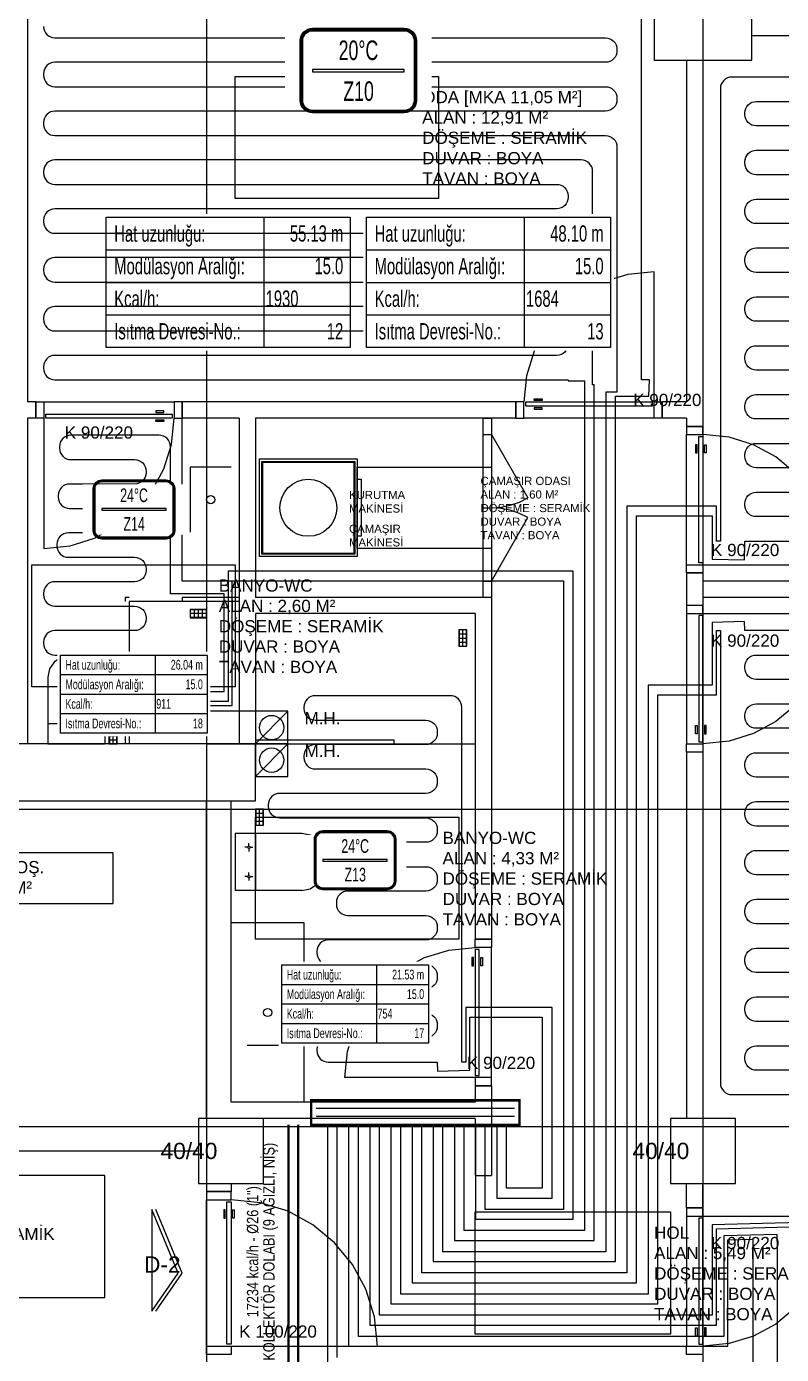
# Model space of a CAD drawing. Header units: centimetres. Extents: x -1224 to 8120, y -5771 to -1283.
# Drawn here: x -115 to 349, y -2508 to -1693 of the extents above; entities that cross this region are included whole.
import ezdxf
from ezdxf.enums import TextEntityAlignment as Align

# ---------------------------------------------------------------- set-up
doc = ezdxf.new("R2010")
doc.units = ezdxf.units.CM
for name, color, linetype in [('ROTAS-ISITMA-CAP', 41, 'Continuous'), ('ROTAS-ISITMA-DONUS-BORU', 30, 'Continuous'), ('ROTAS-ISITMA-ETIKET', 2, 'Continuous'), ('ROTAS-ISITMA-GIDIS-BORU', 10, 'Continuous'), ('ROTAS-ISITMA-KOLLEKTOR', 4, 'Continuous'), ('ROTAS-ISITMA-MAHAL-ETIKET', 2, 'Continuous'), ('ROTAS-ISITMA-PEX', 1, 'Continuous'), ('ROTAS-ISITMA-YAZI', 7, 'Continuous'), ('ROTAS-MIMARI', 8, 'Continuous'), ('ROTAS-MIMARI-KOLON', 8, 'Continuous'), ('ROTAS-MIMARI-YAZI', 8, 'Continuous')]:
    doc.layers.add(name, color=color, linetype=linetype)
doc.styles.add('ROTAS-YAZI', font='arial.ttf')

# ---------------------------------------------------------------- blocks, each defined once
blk = doc.blocks.new('ROTAS-YI-ETIKET')
at = {"color": 2}
for p, q in [((96.87, 0), (96.87, -80)), ((0, -20), (150, -20)), ((0, -40), (150, -40)), ((0, -60), (150, -60))]:
    blk.add_line(p, q, dxfattribs=at)
at = {"color": 2, "extrusion": (0, 0, -1)}
blk.add_lwpolyline([(-150, 0), (-150, -80), (0, -80), (0, 0)], close=True, dxfattribs=at)
at = {"color": 2, "style": 'ROTAS-YAZI', "width": 0.65}
for s, p in [('Hat uzunluğu:', (5, -10)), ('Modülasyon Aralığı:', (5, -30)), ('Kcal/h:', (5, -50)), ('Isıtma Devresi-No.:', (5, -70))]:
    blk.add_text(s, height=10, dxfattribs=at).set_placement(p, align=Align.MIDDLE_LEFT)
at = {"color": 2, "style": 'ROTAS-YAZI', "width": 0.65, "flags": 1}
for tag in ['ALAN', 'NO', 'DERECE', 'BORU', 'MAHAL']:
    blk.add_attdef(tag, (0, 0), '', height=5, dxfattribs=at)
at = {"color": 2, "style": 'ROTAS-YAZI', "width": 0.65}
for tag, p in [('UZ', (145.7, -14.93)), ('AR', (145.7, -34.94)), ('NO1', (145.7, -75.02))]:
    blk.add_attdef(tag, text='', height=10, dxfattribs=at).set_placement(p, align=Align.RIGHT)
blk.add_attdef('YER', (98.01, -54.93), '', height=10, dxfattribs=at)
blk = doc.blocks.new('ROTAS-YI-MAHAL')
at = {"color": 2, "extrusion": (0, 0, -1)}
for points in [[(35.71, -18.44), (35.71, 18.44, 0.414214), (28.21, 25.94), (-28.21, 25.94, 0.414214), (-35.71, 18.44), (-35.71, -18.44, 0.414214), (-28.21, -25.94), (28.21, -25.94, 0.414214)], [(34.21, -18.44), (34.21, 18.44, 0.414214), (28.21, 24.44), (-28.21, 24.44, 0.414214), (-34.21, 18.44), (-34.21, -18.44, 0.414214), (-28.21, -24.44), (28.21, -24.44, 0.414214)]]:
    blk.add_lwpolyline(points, format="xyb", close=True, dxfattribs=at)
at = {"color": 4, "extrusion": (0, 0, -1)}
for points in [[(35.21, -18.44), (35.21, 18.44, 0.414214), (28.21, 25.44), (-28.21, 25.44, 0.414214), (-35.21, 18.44), (-35.21, -18.44, 0.414214), (-28.21, -25.44), (28.21, -25.44, 0.414214)], [(34.71, -18.44), (34.71, 18.44, 0.414214), (28.21, 24.94), (-28.21, 24.94, 0.414214), (-34.71, 18.44), (-34.71, -18.44, 0.414214), (-28.21, -24.94), (28.21, -24.94, 0.414214)]]:
    blk.add_lwpolyline(points, format="xyb", close=True, dxfattribs=at)
at = {"color": 2, "extrusion": (0, 0, -1)}
blk.add_lwpolyline([(28.21, -0.75), (-28.21, -0.75), (-28.21, 0.75), (28.21, 0.75)], close=True, dxfattribs=at)
at = {"color": 4, "style": 'ROTAS-YAZI', "width": 0.65}
blk.add_attdef('DERECE', (-12.12, 6.47), '', height=12, dxfattribs=at)
at = {"color": 2, "style": 'ROTAS-YAZI', "width": 0.65, "flags": 1}
for tag in ['ALAN', 'MAHAL']:
    blk.add_attdef(tag, (0, 0), '', height=5, dxfattribs=at)
at = {"color": 1, "style": 'ROTAS-YAZI', "width": 0.65}
blk.add_attdef('NO', (-9.26, -18.64), '', height=12, dxfattribs=at)

msp = doc.modelspace()

# ---------------------------------------------------------------- linework, layer by layer
at = {"layer": 'ROTAS-ISITMA-DONUS-BORU', "const_width": 1.5}
msp.add_lwpolyline([(46, -2883), (46, -2367)], dxfattribs=at)
at = {"layer": 'ROTAS-ISITMA-GIDIS-BORU', "const_width": 1.5}
msp.add_lwpolyline([(52, -2883), (52, -2367)], dxfattribs=at)
at = {"layer": 'ROTAS-ISITMA-KOLLEKTOR'}
for p, q in [((185, -2357), (63, -2357)), ((185, -2362), (63, -2362))]:
    msp.add_line(p, q, dxfattribs=at)
at = {"layer": 'ROTAS-ISITMA-KOLLEKTOR', "const_width": 1.5}
msp.add_lwpolyline([(188, -2367), (60, -2367), (60, -2352), (188, -2352)], close=True, dxfattribs=at)
at = {"layer": 'ROTAS-ISITMA-PEX'}
for points in [[(135, -2367), (135, -2451), (247, -2451), (247, -1923), (247, -1919.5), (267.56, -1919.5), (267.82, -1909.56), (262.92, -1909.44), (262.92, -1631.44, 0.414214)], [(-104.5, -1692.44, 0.414214), (-97.5, -1699.44), (240.92, -1699.44, -0.414214), (247.92, -1706.44), (247.92, -1707.44, -0.414214), (240.92, -1714.44), (-97.5, -1714.44, 0.414214), (-104.5, -1721.44), (-104.5, -1722.44, 0.414214), (-97.5, -1729.44), (240.92, -1729.44, -0.414214), (247.92, -1736.44), (247.92, -1737.44, -0.414214), (240.92, -1744.44), (-97.5, -1744.44, 0.414214), (-104.5, -1751.44), (-104.5, -1752.44, 0.414214), (-97.5, -1759.44), (240.92, -1759.44, -0.414214), (247.92, -1766.44), (247.92, -1909.44), (247.92, -1917), (241, -1917), (241, -1923), (241, -2445), (141, -2445), (141, -2367)], [(579.5, -1723.5), (318.5, -1723.5, 0.414214), (311.5, -1730.5), (311.5, -2008.5), (309, -2008.5), (309, -1987), (301, -1987), (254, -1987), (254, -2458), (128, -2458), (128, -2367)], [(595.5, -1753.5), (333.5, -1753.5, -0.414214), (326.5, -1746.5), (326.5, -1745.5, -0.414214), (333.5, -1738.5), (579.5, -1738.5, 0.414214)], [(595.5, -1783.5), (333.5, -1783.5, -0.414214), (326.5, -1776.5), (326.5, -1775.5, -0.414214), (333.5, -1768.5), (595.5, -1768.5, 0.414214)], [(595.5, -1813.5), (333.5, -1813.5, -0.414214), (326.5, -1806.5), (326.5, -1805.5, -0.414214), (333.5, -1798.5), (595.5, -1798.5, 0.414214)], [(595.5, -1843.5), (333.5, -1843.5, -0.414214), (326.5, -1836.5), (326.5, -1835.5, -0.414214), (333.5, -1828.5), (595.5, -1828.5, 0.414214)], [(595.5, -1873.5), (333.5, -1873.5, -0.414214), (326.5, -1866.5), (326.5, -1865.5, -0.414214), (333.5, -1858.5), (595.5, -1858.5, 0.414214)], [(595.5, -1903.5), (333.5, -1903.5, -0.414214), (326.5, -1896.5), (326.5, -1895.5, -0.414214), (333.5, -1888.5), (595.5, -1888.5, 0.414214)], [(595.5, -1933.5), (333.5, -1933.5, -0.414214), (326.5, -1926.5), (326.5, -1925.5, -0.414214), (333.5, -1918.5), (595.5, -1918.5, 0.414214)], [(595.5, -1963.5), (333.5, -1963.5, -0.414214), (326.5, -1956.5), (326.5, -1955.5, -0.414214), (333.5, -1948.5), (595.5, -1948.5, 0.414214)], [(595.5, -1993.5), (333.5, -1993.5, -0.414214), (326.5, -1986.5), (326.5, -1985.5, -0.414214), (333.5, -1978.5), (595.5, -1978.5, 0.414214)], [(122, -2367), (122, -2464), (260, -2464), (260, -1993), (301, -1993), (306.5, -1993), (306.5, -2019.56), (326.2, -2020.07), (326.5, -2008.5), (595.5, -2008.5, 0.414214)], [(109, -2367), (109, -2477), (273, -2477), (273, -2103), (301, -2103), (309, -2103), (309, -2063.52), (311.5, -2063.52), (311.5, -2341.52, 0.414214), (318.5, -2348.52), (595.5, -2348.52, 0.414214)], [(594.69, -2093.52), (333.5, -2093.52, -0.414214), (326.5, -2086.52), (326.5, -2085.52, -0.414214), (333.5, -2078.52), (595.5, -2078.52, 0.414214)], [(174, -2367), (174, -2412), (208, -2412), (208, -2295), (161, -2295), (155, -2295), (155, -2328.5), (152.5, -2328.5), (152.5, -2110.5, 0.414214), (145.5, -2103.5), (62.5, -2103.5, 0.414214), (55.5, -2110.5), (55.5, -2111.5, 0.414214), (62.5, -2118.5), (130.5, -2118.5, -0.414214), (137.5, -2125.5), (137.5, -2126.5, -0.414214), (130.5, -2133.5), (62.5, -2133.5, 0.414214), (55.5, -2140.5), (55.5, -2141.5, 0.414214), (62.5, -2148.5), (130.5, -2148.5, -0.414214), (137.5, -2155.5), (137.5, -2156.5, -0.414214), (130.5, -2163.5), (40.66, -2163.5, 0.414214), (33.66, -2170.5), (33.66, -2171.5, 0.414214), (40.66, -2178.5), (130.5, -2178.5, -0.414214), (137.5, -2185.5), (137.5, -2186.5, -0.414214), (130.5, -2193.5), (82.5, -2193.5, 0.414214), (75.5, -2200.5), (75.5, -2201.5, 0.414214), (82.5, -2208.5), (130.5, -2208.5, -0.414214), (137.5, -2215.5), (137.5, -2216.5, -0.414214), (130.5, -2223.5), (82.48, -2223.5, 0.414214), (75.48, -2230.5), (75.48, -2231.5, 0.414214), (82.48, -2238.5), (130.5, -2238.5, -0.414214), (137.5, -2245.5), (137.5, -2246.5, -0.414214), (130.5, -2253.5), (70.5, -2253.5, 0.414214), (63.5, -2260.5), (63.5, -2261.5, 0.414214), (70.5, -2268.5), (130.5, -2268.5, -0.414214), (137.5, -2275.5), (137.5, -2276.5, -0.414214), (130.5, -2283.5), (70.5, -2283.5, 0.414214), (63.5, -2290.5), (63.5, -2291.5, 0.414214), (70.5, -2298.5), (130.5, -2298.5, -0.414214), (137.5, -2305.5), (137.5, -2306.5, -0.414214), (130.5, -2313.5), (70.5, -2313.5, 0.414214), (63.5, -2320.5), (63.5, -2321.5, 0.414214), (70.5, -2328.5), (137.5, -2328.5), (137.64, -2334.07), (157.5, -2333.56), (157.5, -2301), (161, -2301), (202, -2301), (202, -2406), (180, -2406), (180, -2367)], [(589.5, -2123.52), (333.5, -2123.52, -0.414214), (326.5, -2116.52), (326.5, -2115.52, -0.414214), (333.5, -2108.52), (594.69, -2108.52, 0.414214)], [(589.5, -2153.52), (333.5, -2153.52, -0.414214), (326.5, -2146.52), (326.5, -2145.52, -0.414214), (333.5, -2138.52), (589.5, -2138.52, 0.414214)], [(589.5, -2183.52), (333.5, -2183.52, -0.414214), (326.5, -2176.52), (326.5, -2175.52, -0.414214), (333.5, -2168.52), (589.5, -2168.52, 0.414214)], [(589.5, -2213.52), (333.5, -2213.52, -0.414214), (326.5, -2206.52), (326.5, -2205.52, -0.414214), (333.5, -2198.52), (589.5, -2198.52, 0.414214)], [(589.5, -2243.52), (333.5, -2243.52, -0.414214), (326.5, -2236.52), (326.5, -2235.52, -0.414214), (333.5, -2228.52), (589.5, -2228.52, 0.414214)], [(589.66, -2273.52), (333.5, -2273.52, -0.414214), (326.5, -2266.52), (326.5, -2265.52, -0.414214), (333.5, -2258.52), (589.5, -2258.52, 0.414214)], [(595.5, -2303.52), (333.5, -2303.52, -0.414214), (326.5, -2296.52), (326.5, -2295.52, -0.414214), (333.5, -2288.52), (589.66, -2288.52, 0.414214)], [(595.5, -2333.52), (333.5, -2333.52, -0.414214), (326.5, -2326.52), (326.5, -2325.52, -0.414214), (333.5, -2318.52), (595.5, -2318.52, 0.414214)], [(83, -2367), (83, -2503), (301, -2503), (316, -2503), (316, -2437.7), (331.34, -2437.3), (331.5, -2443.5), (331.5, -2991.5, 0.414214), (338.5, -2998.5), (629.5, -2998.5, 0.414214)], [(353.5, -2743.5, -0.414214), (346.5, -2736.5), (346.5, -2443.5), (346.27, -2434.42), (313.5, -2435.26), (313.5, -2497), (301, -2497), (89, -2497), (89, -2367)]]:
    msp.add_lwpolyline(points, format="xyb", dxfattribs=at)
for points in [[(595.5, -2063.52), (326.5, -2063.52), (326.36, -2057.93), (306.5, -2058.44), (306.5, -2097), (301, -2097), (267, -2097), (267, -2471), (115, -2471), (115, -2367)], [(70, -2367), (70, -2516)], [(76, -2510), (76, -2367)], [(96, -2367), (96, -2490), (301, -2490), (309, -2490), (309, -2430.87), (361.14, -2429.54)], [(376.07, -2426.65), (306.5, -2428.44), (306.5, -2484), (301, -2484), (102, -2484), (102, -2367)]]:
    msp.add_lwpolyline(points, dxfattribs=at)
at = {"layer": 'ROTAS-MIMARI'}
for points in [[(-4.27, -1333.08), (-4.27, -3298.08)], [(300.73, -1333.08), (300.73, -3298.08)], [(-114.27, -1623.08), (-114.27, -1923.08)], [(330.73, -1698.08), (375.73, -1698.08)], [(290.73, -1713.08), (290.73, -1923.08)], [(300.73, -1713.08), (300.73, -1938.08)], [(138.23, -1723.08), (138.23, -1798.08), (13.23, -1798.08), (13.23, -1723.08), (138.23, -1723.08)], [(270.73, -1843.08), (254.61, -1844.71), (239.59, -1849.37), (226.01, -1856.75), (214.17, -1866.51), (204.4, -1878.35), (197.02, -1891.94), (192.36, -1906.96), (190.73, -1923.08)], [(270.73, -1923.08), (270.73, -1843.08)], [(-109.27, -1923.08), (-114.27, -1923.08)], [(-109.27, -1923.08), (-109.27, -1933.08)], [(-104.27, -1923.08), (-24.27, -1923.08)], [(185.73, -1923.08), (-19.27, -1923.08)], [(-19.27, -1923.08), (-19.27, -1933.08)], [(185.73, -1933.08), (185.73, -1923.08)], [(290.73, -1923.08), (275.73, -1923.08)], [(275.73, -1933.08), (275.73, -1923.08)], [(-114.27, -1933.08), (-114.27, -2133.08)], [(-109.27, -1933.08), (-114.27, -1933.08)], [(-104.27, -1933.08), (-104.27, -2013.08)], [(-104.27, -2013.08), (-88.14, -2011.46), (-73.13, -2006.8), (-59.54, -1999.42), (-47.7, -1989.65), (-37.93, -1977.81), (-30.55, -1964.22), (-25.89, -1949.21), (-24.27, -1933.08)], [(15.73, -2033.08), (-19.27, -2033.08), (-19.27, -1933.08)], [(15.73, -1933.08), (-19.27, -1933.08)], [(15.73, -1933.08), (15.73, -2133.08)], [(25.73, -1933.08), (25.73, -2043.08)], [(185.73, -1933.08), (25.73, -1933.08)], [(270.73, -1933.08), (190.73, -1933.08)], [(290.73, -1933.08), (275.73, -1933.08)], [(290.73, -1933.08), (290.73, -1938.08)], [(290.73, -1938.08), (300.73, -1938.08)], [(165.73, -1943.08), (170.73, -1943.08)], [(170.73, -1943.08), (193.23, -1982.05)], [(290.73, -2023.08), (290.73, -1943.08)], [(380.73, -2023.08), (379.11, -2006.96), (374.45, -1991.94), (367.07, -1978.35), (357.3, -1966.51), (345.46, -1956.75), (331.87, -1949.37), (316.86, -1944.71), (300.73, -1943.08)], [(10.73, -1963.08), (-14.27, -1963.08), (-14.27, -2003.08)], [(170.73, -1963.08), (170.73, -2013.08), (88.23, -2013.08), (88.23, -1963.08), (170.73, -1963.08)], [(88.23, -1970.58), (90.73, -1970.58), (90.73, -2005.58), (88.23, -2005.58)], [(165.73, -1988.08), (170.73, -1988.08)], [(170.73, -1988.08), (176.62, -1987.7), (182.38, -1986.55), (187.94, -1984.66), (193.23, -1982.05)], [(193.23, -1994.11), (187.94, -1991.5), (182.38, -1989.62), (176.62, -1988.47), (170.73, -1988.08)], [(170.73, -2033.08), (193.23, -1994.11)], [(13.23, -2023.08), (13.23, -2098.08), (-111.77, -2098.08), (-111.77, -2023.08), (13.23, -2023.08)], [(290.73, -2028.08), (290.73, -2048.08)], [(290.73, -2028.08), (300.73, -2028.08)], [(300.73, -2023.08), (380.73, -2023.08)], [(300.73, -2028.08), (300.73, -2033.08)], [(165.73, -2033.08), (170.73, -2033.08)], [(610.73, -2033.08), (300.73, -2033.08)], [(-51.77, -2043.08), (-54.27, -2043.08)], [(-54.27, -2043.08), (-54.27, -2045.58)], [(15.73, -2045.58), (-51.77, -2045.58)], [(-51.77, -2045.58), (-51.77, -2133.08)], [(15.73, -2043.08), (-19.27, -2043.08)], [(-19.27, -2043.08), (-19.27, -2045.58)], [(170.73, -2043.08), (25.73, -2043.08)], [(170.73, -2043.08), (170.73, -2253.08)], [(610.73, -2043.08), (300.73, -2043.08)], [(300.73, -2043.08), (300.73, -2048.08)], [(-4.27, -2050.83), (-14.27, -2050.83)], [(-4.27, -2053.08), (-14.27, -2053.08)], [(-11.77, -2055.33), (-11.77, -2050.83)], [(-9.27, -2055.33), (-9.27, -2050.83)], [(-6.77, -2055.33), (-6.77, -2050.83)], [(160.73, -2053.08), (25.73, -2053.08)], [(25.73, -2053.08), (25.73, -2133.08)], [(160.73, -2053.08), (160.73, -2253.08)], [(300.73, -2048.08), (290.73, -2048.08)], [(290.73, -2053.08), (290.73, -2133.08)], [(300.73, -2053.08), (380.73, -2053.08)], [(380.73, -2053.08), (379.11, -2069.21), (374.45, -2084.22), (367.07, -2097.81), (357.3, -2109.65), (345.46, -2119.42), (331.87, -2126.8), (316.86, -2131.46), (300.73, -2133.08)], [(-14.27, -2055.33), (-4.27, -2055.33)], [(150.98, -2063.08), (150.98, -2073.08)], [(153.23, -2073.08), (153.23, -2063.08)], [(155.48, -2073.08), (155.48, -2063.08)], [(150.98, -2065.58), (155.48, -2065.58)], [(150.98, -2068.08), (155.48, -2068.08)], [(150.98, -2070.58), (155.48, -2070.58)], [(-88.77, -2079.08), (-93.83, -2080.1), (-97.96, -2082.89), (-100.74, -2087.02), (-101.77, -2092.08)], [(-79.77, -2079.08), (-88.77, -2079.08)], [(-66.77, -2092.08), (-67.79, -2087.02), (-70.57, -2082.89), (-74.71, -2080.1), (-79.77, -2079.08)], [(-51.77, -2078.08), (-54.27, -2078.08)], [(-54.27, -2078.08), (-54.27, -2133.08)], [(-101.77, -2092.08), (-101.77, -2133.08)], [(-66.77, -2092.08), (-66.77, -2133.08)], [(45.73, -2113.08), (25.73, -2133.08)], [(25.73, -2113.08), (25.73, -2133.08)], [(-101.77, -2120.58), (-66.77, -2120.58)], [(-94.02, -2124.58), (-95.77, -2124.58)], [(-93.27, -2123.83), (-93.27, -2122.08)], [(-93.27, -2125.33), (-93.27, -2127.08)], [(-92.52, -2124.58), (-90.77, -2124.58)], [(-76.02, -2124.58), (-77.77, -2124.58)], [(-75.27, -2123.83), (-75.27, -2122.08)], [(-75.27, -2125.33), (-75.27, -2127.08)], [(-74.52, -2124.58), (-72.77, -2124.58)], [(-64.02, -2123.08), (-64.02, -2133.08)], [(-64.02, -2125.58), (-59.52, -2125.58)], [(-64.02, -2128.08), (-59.52, -2128.08)], [(-61.77, -2133.08), (-61.77, -2123.08)], [(-59.52, -2133.08), (-59.52, -2123.08)], [(-101.77, -2133.08), (-66.77, -2133.08)], [(-64.02, -2130.58), (-59.52, -2130.58)], [(25.73, -2130.58), (110.73, -2130.58)], [(45.73, -2133.08), (25.73, -2153.08)], [(25.73, -2133.08), (160.73, -2133.08)], [(110.73, -2130.58), (110.73, -2133.08)], [(290.73, -2138.08), (290.73, -2363.08)], [(300.73, -2138.08), (290.73, -2138.08)], [(300.73, -2138.08), (300.73, -2363.08)], [(-4.27, -2363.08), (-4.27, -2168.08)], [(10.73, -2353.08), (10.73, -2168.08)], [(-1174.27, -2173.08), (925.73, -2173.08)], [(25.98, -2173.08), (25.98, -2183.08)], [(25.98, -2175.58), (30.48, -2175.58)], [(28.23, -2183.08), (28.23, -2173.08)], [(30.48, -2183.08), (30.48, -2173.08)], [(150.73, -2178.08), (150.73, -2253.08), (25.73, -2253.08), (25.73, -2178.08), (150.73, -2178.08)], [(25.98, -2178.08), (30.48, -2178.08)], [(25.98, -2180.58), (30.48, -2180.58)], [(54.23, -2188.08), (13.23, -2188.08)], [(13.23, -2188.08), (13.23, -2223.08)], [(25.73, -2188.08), (25.73, -2223.08)], [(67.23, -2201.08), (66.21, -2196.02), (63.43, -2191.89), (59.29, -2189.1), (54.23, -2188.08)], [(20.98, -2196.58), (19.23, -2196.58)], [(21.73, -2195.83), (21.73, -2194.08)], [(21.73, -2197.33), (21.73, -2199.08)], [(22.48, -2196.58), (24.23, -2196.58)], [(67.23, -2210.08), (67.23, -2201.08)], [(54.23, -2223.08), (59.29, -2222.06), (63.43, -2219.27), (66.21, -2215.14), (67.23, -2210.08)], [(20.98, -2214.58), (19.23, -2214.58)], [(21.73, -2213.83), (21.73, -2212.08)], [(21.73, -2215.33), (21.73, -2217.08)], [(22.48, -2214.58), (24.23, -2214.58)], [(54.23, -2223.08), (13.23, -2223.08)], [(55.73, -2353.08), (55.73, -2243.08), (10.73, -2243.08)], [(80.73, -2338.08), (82.36, -2321.96), (87.02, -2306.94), (94.4, -2293.35), (104.17, -2281.51), (116.01, -2271.75), (129.59, -2264.37), (144.61, -2259.71), (160.73, -2258.08)], [(170.73, -2253.08), (160.73, -2253.08)], [(170.73, -2338.08), (170.73, -2258.08)], [(20.73, -2318.08), (45.73, -2318.08), (45.73, -2278.08)], [(160.73, -2338.08), (80.73, -2338.08)], [(170.73, -2343.08), (160.73, -2343.08)], [(160.73, -2343.08), (160.73, -2353.08)], [(170.73, -2343.08), (170.73, -2398.08)], [(160.73, -2353.08), (10.73, -2353.08)], [(160.73, -2363.08), (30.73, -2363.08)], [(160.73, -2363.08), (160.73, -2398.08)], [(-1174.27, -2368.08), (925.73, -2368.08)], [(-239.27, -2368.08), (-9.27, -2368.08)], [(-239.27, -2383.08), (-9.27, -2383.08)], [(-4.27, -2403.08), (-4.27, -2408.08)], [(10.73, -2403.08), (10.73, -2408.08)], [(160.73, -2398.08), (170.73, -2398.08)], [(290.73, -2418.08), (290.73, -2403.08)], [(300.73, -2418.08), (300.73, -2403.08)], [(-4.27, -2408.08), (10.73, -2408.08)], [(-4.27, -2503.08), (-4.27, -2413.08)], [(100.73, -2503.08), (98.91, -2484.94), (93.66, -2468.05), (85.36, -2452.76), (74.37, -2439.44), (61.05, -2428.45), (45.77, -2420.16), (28.87, -2414.91), (10.73, -2413.08)], [(-38.02, -2419.02), (-38.02, -2481.52), (-21.77, -2458.08), (-38.02, -2419.02)], [(-35.52, -2481.52), (-19.27, -2458.08), (-35.52, -2419.02)], [(280.73, -2420.58), (280.73, -2495.58), (160.73, -2495.58), (160.73, -2420.58), (280.73, -2420.58)], [(290.73, -2418.08), (300.73, -2418.08)], [(290.73, -2423.08), (290.73, -2503.08)], [(300.73, -2423.08), (380.73, -2423.08)], [(380.73, -2423.08), (379.11, -2439.21), (374.45, -2454.22), (367.07, -2467.81), (357.3, -2479.65), (345.46, -2489.42), (331.87, -2496.8), (316.86, -2501.46), (300.73, -2503.08)], [(10.73, -2503.08), (100.73, -2503.08)]]:
    msp.add_lwpolyline(points, dxfattribs=at)
for points in [[(-109.27, -1933.08), (-109.27, -1923.08), (-104.27, -1923.08), (-104.27, -1933.08), (-109.27, -1933.08)], [(-19.27, -1933.08), (-19.27, -1923.08), (-24.27, -1923.08), (-24.27, -1933.08), (-19.27, -1933.08)], [(185.73, -1923.08), (185.73, -1933.08), (190.73, -1933.08), (190.73, -1923.08), (185.73, -1923.08)], [(269.48, -1925.58), (191.98, -1925.58), (191.98, -1923.08), (269.48, -1923.08), (269.48, -1925.58)], [(201.98, -1921.08), (201.98, -1922.08), (196.98, -1922.08), (196.98, -1921.08), (201.98, -1921.08)], [(275.73, -1923.08), (275.73, -1933.08), (270.73, -1933.08), (270.73, -1923.08), (275.73, -1923.08)], [(-103.02, -1930.58), (-25.52, -1930.58), (-25.52, -1933.08), (-103.02, -1933.08), (-103.02, -1930.58)], [(-35.51, -1928.58), (-35.52, -1929.58), (-30.52, -1929.58), (-30.51, -1928.58), (-35.51, -1928.58)], [(201.98, -1927.58), (201.98, -1926.58), (196.98, -1926.58), (196.98, -1927.58), (201.98, -1927.58)], [(-35.51, -1935.08), (-35.52, -1934.08), (-30.52, -1934.08), (-30.51, -1935.08), (-35.51, -1935.08)], [(170.73, -2043.08), (165.73, -2043.08), (165.73, -1933.08), (170.73, -1933.08), (170.73, -2043.08)], [(300.73, -1938.08), (290.73, -1938.08), (290.73, -1943.08), (300.73, -1943.08), (300.73, -1938.08)], [(298.23, -2021.83), (298.23, -1944.33), (300.73, -1944.33), (300.73, -2021.83), (298.23, -2021.83)], [(296.23, -1954.33), (297.23, -1954.33), (297.23, -1949.33), (296.23, -1949.33), (296.23, -1954.33)], [(302.73, -1954.33), (301.73, -1954.33), (301.73, -1949.33), (302.73, -1949.33), (302.73, -1954.33)], [(88.23, -2018.08), (28.23, -2018.08), (28.23, -1958.08), (88.23, -1958.08), (88.23, -2018.08)], [(86.73, -2016.58), (29.73, -2016.58), (29.73, -1959.58), (86.73, -1959.58), (86.73, -2016.58)], [(86.23, -2016.08), (30.23, -2016.08), (30.23, -1960.08), (86.23, -1960.08), (86.23, -2016.08)], [(300.73, -2028.08), (290.73, -2028.08), (290.73, -2023.08), (300.73, -2023.08), (300.73, -2028.08)], [(-4.27, -2055.58), (-4.27, -2050.58), (-14.27, -2050.58), (-14.27, -2055.58), (-4.27, -2055.58)], [(300.73, -2048.08), (290.73, -2048.08), (290.73, -2053.08), (300.73, -2053.08), (300.73, -2048.08)], [(298.23, -2054.33), (298.23, -2131.83), (300.73, -2131.83), (300.73, -2054.33), (298.23, -2054.33)], [(150.73, -2073.08), (155.73, -2073.08), (155.73, -2063.08), (150.73, -2063.08), (150.73, -2073.08)], [(-4.27, -2133.08), (45.73, -2133.08), (45.73, -2113.08), (-4.27, -2113.08), (-4.27, -2133.08)], [(-64.27, -2133.08), (-59.27, -2133.08), (-59.27, -2123.08), (-64.27, -2123.08), (-64.27, -2133.08)], [(296.23, -2121.84), (297.23, -2121.83), (297.23, -2126.83), (296.23, -2126.84), (296.23, -2121.84)], [(302.73, -2121.84), (301.73, -2121.83), (301.73, -2126.83), (302.73, -2126.84), (302.73, -2121.84)], [(25.73, -2153.08), (45.73, -2153.08), (45.73, -2133.08), (25.73, -2133.08), (25.73, -2153.08)], [(300.73, -2138.08), (290.73, -2138.08), (290.73, -2133.08), (300.73, -2133.08), (300.73, -2138.08)], [(25.73, -2183.08), (30.73, -2183.08), (30.73, -2173.08), (25.73, -2173.08), (25.73, -2183.08)], [(-186.77, -2199.96), (-186.77, -2231.21), (-61.77, -2231.21), (-61.77, -2199.96), (-186.77, -2199.96)], [(160.73, -2253.08), (170.73, -2253.08), (170.73, -2258.08), (160.73, -2258.08), (160.73, -2253.08)], [(158.73, -2269.33), (159.73, -2269.33), (159.73, -2264.33), (158.73, -2264.33), (158.73, -2269.33)], [(163.23, -2336.83), (163.23, -2259.33), (160.73, -2259.33), (160.73, -2336.83), (163.23, -2336.83)], [(165.23, -2269.33), (164.23, -2269.33), (164.23, -2264.33), (165.23, -2264.33), (165.23, -2269.33)], [(160.73, -2343.08), (170.73, -2343.08), (170.73, -2338.08), (160.73, -2338.08), (160.73, -2343.08)], [(-181.77, -2398.08), (-181.77, -2473.08), (-66.77, -2473.08), (-66.77, -2398.08), (-181.77, -2398.08)], [(10.73, -2408.08), (-4.27, -2408.08), (-4.27, -2413.08), (10.73, -2413.08), (10.73, -2408.08)], [(6.23, -2424.33), (7.23, -2424.33), (7.23, -2419.33), (6.23, -2419.33), (6.23, -2424.33)], [(8.23, -2501.83), (8.23, -2414.33), (10.73, -2414.33), (10.73, -2501.83), (8.23, -2501.83)], [(12.73, -2424.33), (11.73, -2424.33), (11.73, -2419.33), (12.73, -2419.33), (12.73, -2424.33)], [(300.73, -2418.08), (290.73, -2418.08), (290.73, -2423.08), (300.73, -2423.08), (300.73, -2418.08)], [(298.23, -2424.33), (298.23, -2501.83), (300.73, -2501.83), (300.73, -2424.33), (298.23, -2424.33)], [(296.23, -2491.84), (297.23, -2491.83), (297.23, -2496.83), (296.23, -2496.84), (296.23, -2491.84)], [(302.73, -2491.84), (301.73, -2491.83), (301.73, -2496.83), (302.73, -2496.84), (302.73, -2491.84)], [(10.73, -2508.08), (-4.27, -2508.08), (-4.27, -2503.08), (10.73, -2503.08), (10.73, -2508.08)], [(300.73, -2508.08), (290.73, -2508.08), (290.73, -2503.08), (300.73, -2503.08), (300.73, -2508.08)]]:
    msp.add_lwpolyline(points, close=True, dxfattribs=at)
for centre, radius in [((58.23, -1988.08), 17.5), ((-1.77, -1983.08), 2.5), ((35.73, -2123.08), 7.5), ((-93.27, -2124.58), 0.75), ((-75.27, -2124.58), 0.75), ((35.73, -2143.08), 7.5), ((21.73, -2196.58), 0.75), ((21.73, -2214.58), 0.75), ((33.23, -2298.08), 2.5)]:
    msp.add_circle(centre, radius, dxfattribs=at)
at = {"layer": 'ROTAS-MIMARI-KOLON'}
for points in [[(270.73, -1583.08), (270.73, -1713.08), (330.73, -1713.08), (330.73, -1683.08), (300.73, -1683.08), (300.73, -1583.08), (270.73, -1583.08)], [(25.73, -2168.08), (25.73, -2133.08), (-274.27, -2133.08), (-274.27, -2168.08), (25.73, -2168.08)], [(-9.27, -2403.08), (30.73, -2403.08), (30.73, -2363.08), (-9.27, -2363.08), (-9.27, -2403.08)], [(280.73, -2403.08), (320.73, -2403.08), (320.73, -2363.08), (280.73, -2363.08), (280.73, -2403.08)]]:
    msp.add_lwpolyline(points, close=True, dxfattribs=at)

# ---------------------------------------------------------------- texts
at = {"layer": 'ROTAS-ISITMA-CAP', "style": 'ROTAS-YAZI', "width": 0.8}
msp.add_text('17234 kcal/h - Ø26 (1")', height=7, rotation=90, dxfattribs=at).set_placement((24, -2445), align=Align.MIDDLE_CENTER)
at = {"layer": 'ROTAS-ISITMA-YAZI', "style": 'ROTAS-YAZI', "width": 0.8}
msp.add_text('KOLLEKTÖR DOLABI (9 AĞIZLI, NİŞ)', height=7, rotation=90, dxfattribs=at).set_placement((34, -2445), align=Align.MIDDLE_CENTER)
at = {"layer": 'ROTAS-MIMARI-YAZI', "attachment_point": 1, "style": 'ROTAS-YAZI'}
for s, insert, char_height in [('ODA [MKA 11,05 M²]\\PALAN : 12,91 M² \\PDÖŞEME : SERAMİK\\PDUVAR : BOYA \\PTAVAN : BOYA', (128.23, -1732.06), 7.5), ('K 90/220', (257.89, -1918.08), 7.5), ('K 90/220', (-91.43, -1938.08), 7.5), ('ÇAMAŞIR ODASI\\PALAN : 1,60 M² \\PDÖŞEME : SERAMİK\\PDUVAR : BOYA \\PTAVAN : BOYA', (164.07, -1969.06), 5), ('KURUTMA\\PMAKİNESİ', (83.23, -1977.69), 5), ('ÇAMAŞIR\\PMAKİNESİ', (83.23, -1998.48), 5), ('K 90/220', (305.73, -2010.24), 7.5), ('BANYO-WC\\PALAN : 2,60 M² \\PDÖŞEME : SERAMİK\\PDUVAR : BOYA \\PTAVAN : BOYA', (3.23, -2032.06), 7.5), ('K 90/220', (305.73, -2065.92), 7.5), ('M.H.', (55.89, -2113.59), 7.5), ('M.H.', (55.89, -2133.59), 7.5), ('BANYO-WC\\PALAN : 4,33 M² \\PDÖŞEME : SERAMİK\\PDUVAR : BOYA \\PTAVAN : BOYA', (140.73, -2187.06), 7.5), ('ASANSÖR BOŞ.\\PALAN : 4,20 M² ', (-183.16, -2205.01), 7.5), ('K 90/220', (155.73, -2325.24), 7.5), ('40/40', (-32.57, -2378.06), 10), ('40/40', (257.43, -2378.06), 10), ('KAT HOLÜ\\PALAN : 3,92 M² \\PDÖŞEME : SERAMİK\\PDUVAR : BOYA \\PTAVAN : BOYA', (-198.9, -2405.32), 7.5), ('HOL\\PALAN : 5,49 M² \\PDÖŞEME : SERAMİK\\PDUVAR : BOYA \\PTAVAN : BOYA', (270.73, -2429.56), 7.5), ('K 90/220', (305.73, -2435.92), 7.5), ('D-2', (-42.73, -2447.85), 10), ('K 100/220', (15.73, -2490.24), 7.5)]:
    msp.add_mtext(s, dxfattribs=dict(at, insert=insert, char_height=char_height))

# ---------------------------------------------------------------- next in the draw order: wipeouts: each hides what was drawn before it
for points in [[(44, -1741.53), (134, -1741.53), (134, -1697.53), (44, -1697.53)], [(-68, -1891.66), (86, -1891.66), (86, -1807.66), (-68, -1807.66)]]:
    msp.add_wipeout(points)

# ---------------------------------------------------------------- next in the draw order: linework, layer by layer
at = {"layer": 'ROTAS-ISITMA-PEX'}
msp.add_lwpolyline([(148, -2367), (148, -2438), (234, -2438), (234, -1923), (234, -1912.5), (232.92, -1912.5), (232.92, -1909.44), (232.92, -1781.44, 0.414214), (225.92, -1774.44), (-97.5, -1774.44, 0.414214), (-104.5, -1781.44), (-104.5, -1782.44, 0.414214), (-97.5, -1789.44), (210.92, -1789.44, -0.414214), (217.92, -1796.44), (217.92, -1797.44, -0.414214), (210.92, -1804.44), (-97.5, -1804.44, 0.414214), (-104.5, -1811.44), (-104.5, -1812.44, 0.414214), (-97.5, -1819.44), (210.92, -1819.44, -0.414214), (217.92, -1826.44), (217.92, -1827.44, -0.414214), (210.92, -1834.44), (-97.5, -1834.44, 0.414214), (-104.5, -1841.44), (-104.5, -1842.44, 0.414214), (-97.5, -1849.44), (210.92, -1849.44, -0.414214), (217.92, -1856.44), (217.92, -1857.44, -0.414214), (210.92, -1864.44), (-97.5, -1864.44, 0.414214), (-104.5, -1871.44), (-104.5, -1872.44, 0.414214), (-97.5, -1879.44), (210.92, -1879.44, -0.414214), (217.92, -1886.44), (217.92, -1887.44, -0.414214), (210.92, -1894.44), (-97.5, -1894.44, 0.414214), (-104.5, -1901.44), (-104.5, -1902.44, 0.414214), (-97.5, -1909.44), (217.92, -1909.44), (217.92, -1910), (228, -1910), (228, -1923), (228, -2432), (154, -2432), (154, -2367)], format="xyb", dxfattribs=at)

# ---------------------------------------------------------------- next in the draw order: block references
at = {"layer": 'ROTAS-ISITMA-ETIKET'}
msp.add_blockref('ROTAS-YI-ETIKET', (-66, -1809.66), dxfattribs=at).add_auto_attribs({'UZ': '55.13 m', 'AR': '15.0', 'NO1': '12', 'YER': '1930'})
at = {"layer": 'ROTAS-ISITMA-MAHAL-ETIKET'}
msp.add_blockref('ROTAS-YI-MAHAL', (89, -1719.53), dxfattribs=at).add_auto_attribs({'DERECE': '20%%DC', 'NO': 'Z10'})

# ---------------------------------------------------------------- next in the draw order: wipeouts: each hides what was drawn before it
for points in [[(92, -1891.66), (246, -1891.66), (246, -1807.66), (92, -1807.66)], [(55.5, -2219.94), (118.5, -2219.94), (118.5, -2189.14), (55.5, -2189.14)], [(40, -2318.8), (134, -2318.8), (134, -2266.8), (40, -2266.8)]]:
    msp.add_wipeout(points)

# ---------------------------------------------------------------- next in the draw order: linework, layer by layer
at = {"layer": 'ROTAS-ISITMA-PEX'}
msp.add_lwpolyline([(161, -2367), (161, -2425), (221, -2425), (221, -2027), (14, -2027), (9, -2027), (9, -2107), (-4.07, -2107), (-7.34, -2110.27), (-9.11, -2108.5), (-9.11, -2101), (6.5, -2101), (6.5, -2041), (-26.5, -2041), (-26.5, -1950.5, 0.414214), (-33.5, -1943.5), (-87.69, -1943.5, 0.414214), (-94.69, -1950.5), (-94.69, -1951.5, 0.414214), (-87.69, -1958.5), (-48.5, -1958.5, -0.414214), (-41.5, -1965.5), (-41.5, -1966.5, -0.414214), (-48.5, -1973.5), (-88.46, -1973.5, 0.414214), (-95.46, -1980.5), (-95.46, -1981.5, 0.414214), (-88.46, -1988.5), (-48.5, -1988.5, -0.414214), (-41.5, -1995.5), (-41.5, -1996.5, -0.414214), (-48.5, -2003.5), (-89.23, -2003.5, 0.414214), (-96.23, -2010.5), (-96.23, -2011.5, 0.414214), (-89.23, -2018.5), (-48.5, -2018.5, -0.414214), (-41.5, -2025.5), (-41.5, -2026.5, -0.414214), (-48.5, -2033.5), (-97.5, -2033.5, 0.414214), (-104.5, -2040.5), (-104.5, -2041.5, 0.414214), (-97.5, -2048.5), (-48.5, -2048.5, -0.414214), (-41.5, -2055.5), (-41.5, -2056.5, -0.414214), (-48.5, -2063.5), (-97.5, -2063.5, 0.414214), (-104.5, -2070.5), (-104.5, -2071.5, 0.414214), (-97.5, -2078.5), (-31.11, -2078.5, -0.414214), (-24.11, -2085.5), (-24.11, -2086.5, -0.414214), (-31.11, -2093.5), (-43.5, -2093.5, 0.414214), (-50.5, -2100.5), (-50.5, -2101.5, 0.414214), (-43.5, -2108.5), (-24.11, -2108.5), (-8.5, -2114.96), (-3.04, -2109.5), (11.5, -2109.5), (11.5, -2033), (14, -2033), (215, -2033), (215, -2419), (167, -2419), (167, -2367)], format="xyb", dxfattribs=at)

# ---------------------------------------------------------------- next in the draw order: block references
at = {"layer": 'ROTAS-ISITMA-ETIKET'}
msp.add_blockref('ROTAS-YI-ETIKET', (94, -1809.66), dxfattribs=at).add_auto_attribs({'UZ': '48.10 m', 'AR': '15.0', 'NO1': '13', 'YER': '1684'})
at = {"layer": 'ROTAS-ISITMA-ETIKET', "xscale": 0.6, "yscale": 0.6}
msp.add_blockref('ROTAS-YI-ETIKET', (42, -2268.8), dxfattribs=at).add_auto_attribs({'UZ': '21.53 m', 'AR': '15.0', 'NO1': '17', 'YER': '754'})
at = {"layer": 'ROTAS-ISITMA-MAHAL-ETIKET', "xscale": 0.7, "yscale": 0.7}
msp.add_blockref('ROTAS-YI-MAHAL', (87, -2204.54), dxfattribs=at).add_auto_attribs({'DERECE': '24%%DC', 'NO': 'Z13'})

# ---------------------------------------------------------------- next in the draw order: wipeouts: each hides what was drawn before it
for points in [[(-80.38, -2004.51), (-17.38, -2004.51), (-17.38, -1973.71), (-80.38, -1973.71)], [(-96, -2128.52), (-2, -2128.52), (-2, -2076.52), (-96, -2076.52)]]:
    msp.add_wipeout(points)

# ---------------------------------------------------------------- next in the draw order: block references
at = {"layer": 'ROTAS-ISITMA-ETIKET', "xscale": 0.6, "yscale": 0.6}
msp.add_blockref('ROTAS-YI-ETIKET', (-94, -2078.52), dxfattribs=at).add_auto_attribs({'UZ': '26.04 m', 'AR': '15.0', 'NO1': '18', 'YER': '911'})
at = {"layer": 'ROTAS-ISITMA-MAHAL-ETIKET', "xscale": 0.7, "yscale": 0.7}
msp.add_blockref('ROTAS-YI-MAHAL', (-48.88, -1989.11), dxfattribs=at).add_auto_attribs({'DERECE': '24%%DC', 'NO': 'Z14'})

doc.saveas('drawing.dxf')
